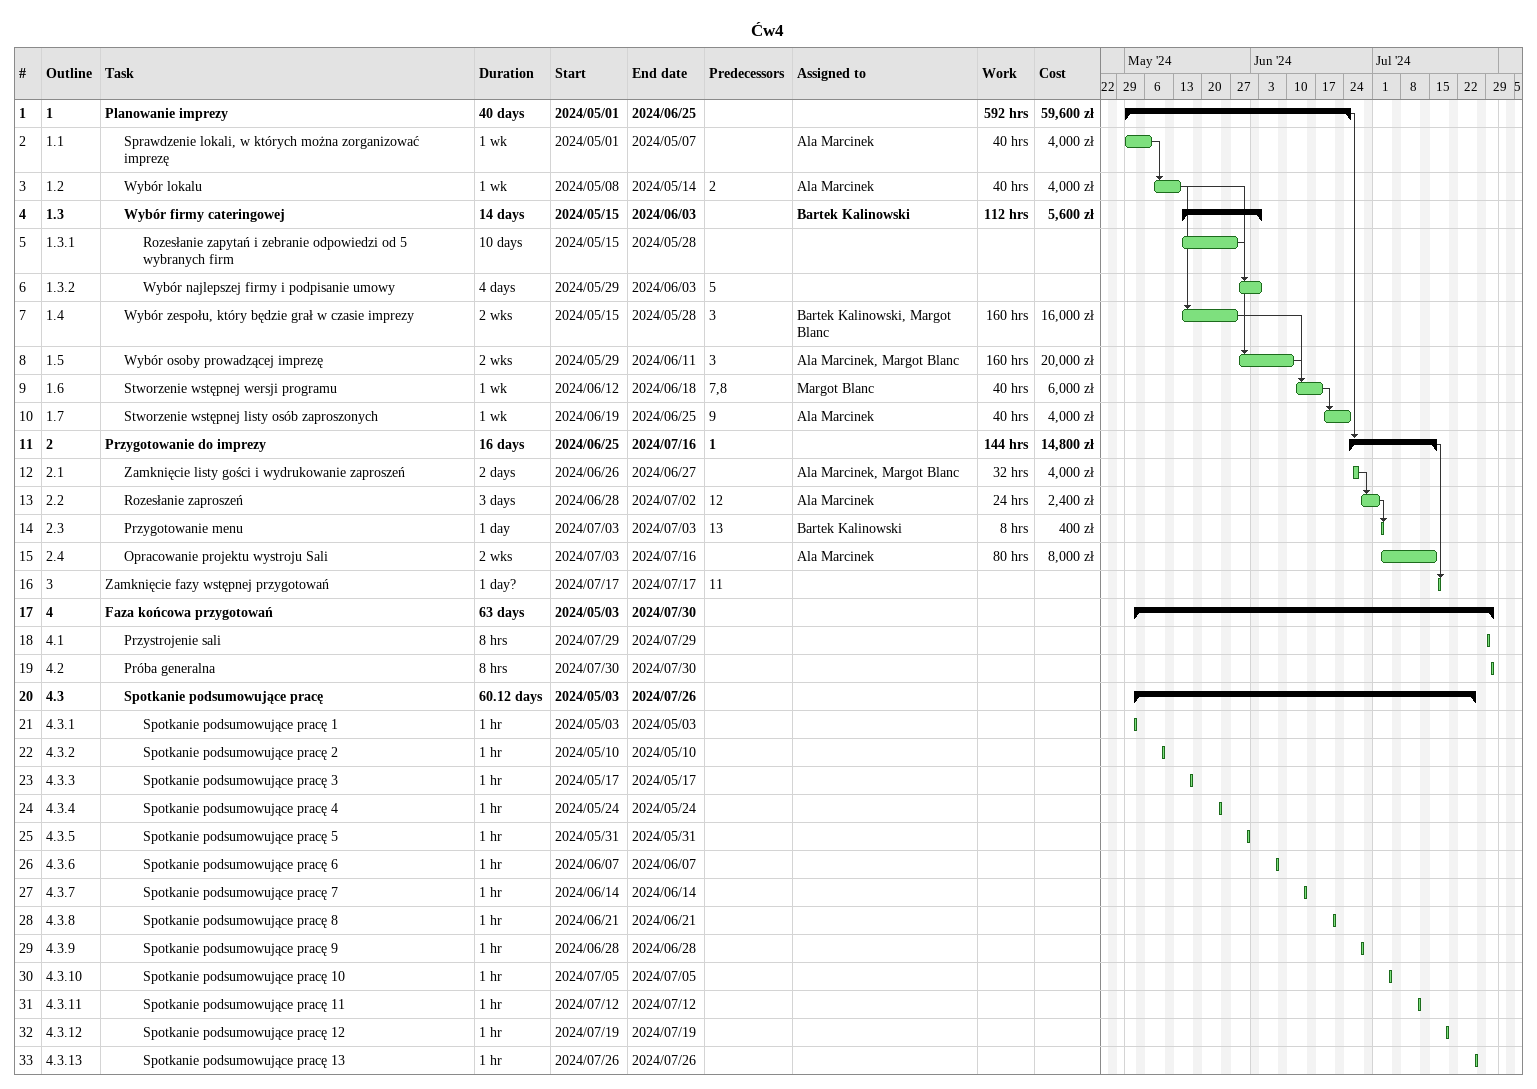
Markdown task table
Ćw4

| ID | WBS | Task | Duration | Start | Finish | Predecessors | Resources | Work (h) | Cost (zł) |
|---|---|---|---|---|---|---|---|---|---|
| 1 | 1 | **Planowanie imprezy** | 40d | 2024-05-01 | 2024-06-25 |  |  | 592 | 59600 |
| 2 | 1.1 | Sprawdzenie lokali, w których można zorganizować imprezę | 1w | 2024-05-01 | 2024-05-07 |  | Ala Marcinek | 40 | 4000 |
| 3 | 1.2 | Wybór lokalu | 1w | 2024-05-08 | 2024-05-14 | 2 | Ala Marcinek | 40 | 4000 |
| 4 | 1.3 | **Wybór firmy cateringowej** | 14d | 2024-05-15 | 2024-06-03 |  | Bartek Kalinowski | 112 | 5600 |
| 5 | 1.3.1 | Rozesłanie zapytań i zebranie odpowiedzi od 5 wybranych firm | 10d | 2024-05-15 | 2024-05-28 |  |  |  |  |
| 6 | 1.3.2 | Wybór najlepszej firmy i podpisanie umowy | 4d | 2024-05-29 | 2024-06-03 | 5 |  |  |  |
| 7 | 1.4 | Wybór zespołu, który będzie grał w czasie imprezy | 2w | 2024-05-15 | 2024-05-28 | 3 | Bartek Kalinowski, Margot Blanc | 160 | 16000 |
| 8 | 1.5 | Wybór osoby prowadzącej imprezę | 2w | 2024-05-29 | 2024-06-11 | 3 | Ala Marcinek, Margot Blanc | 160 | 20000 |
| 9 | 1.6 | Stworzenie wstępnej wersji programu | 1w | 2024-06-12 | 2024-06-18 | 7, 8 | Margot Blanc | 40 | 6000 |
| 10 | 1.7 | Stworzenie wstępnej listy osób zaproszonych | 1w | 2024-06-19 | 2024-06-25 | 9 | Ala Marcinek | 40 | 4000 |
| 11 | 2 | **Przygotowanie do imprezy** | 16d | 2024-06-25 | 2024-07-16 | 1 |  | 144 | 14800 |
| 12 | 2.1 | Zamknięcie listy gości i wydrukowanie zaproszeń | 2d | 2024-06-26 | 2024-06-27 |  | Ala Marcinek, Margot Blanc | 32 | 4000 |
| 13 | 2.2 | Rozesłanie zaproszeń | 3d | 2024-06-28 | 2024-07-02 | 12 | Ala Marcinek | 24 | 2400 |
| 14 | 2.3 | Przygotowanie menu | 1d | 2024-07-03 | 2024-07-03 | 13 | Bartek Kalinowski | 8 | 400 |
| 15 | 2.4 | Opracowanie projektu wystroju Sali | 2w | 2024-07-03 | 2024-07-16 |  | Ala Marcinek | 80 | 8000 |
| 16 | 3 | Zamknięcie fazy wstępnej przygotowań | 1d? | 2024-07-17 | 2024-07-17 | 11 |  |  |  |
| 17 | 4 | **Faza końcowa przygotowań** | 63d | 2024-05-03 | 2024-07-30 |  |  |  |  |
| 18 | 4.1 | Przystrojenie sali | 8h | 2024-07-29 | 2024-07-29 |  |  |  |  |
| 19 | 4.2 | Próba generalna | 8h | 2024-07-30 | 2024-07-30 |  |  |  |  |
| 20 | 4.3 | **Spotkanie podsumowujące pracę** | 60.12d | 2024-05-03 | 2024-07-26 |  |  |  |  |
| 21 | 4.3.1 | Spotkanie podsumowujące pracę 1 | 1h | 2024-05-03 | 2024-05-03 |  |  |  |  |
| 22 | 4.3.2 | Spotkanie podsumowujące pracę 2 | 1h | 2024-05-10 | 2024-05-10 |  |  |  |  |
| 23 | 4.3.3 | Spotkanie podsumowujące pracę 3 | 1h | 2024-05-17 | 2024-05-17 |  |  |  |  |
| 24 | 4.3.4 | Spotkanie podsumowujące pracę 4 | 1h | 2024-05-24 | 2024-05-24 |  |  |  |  |
| 25 | 4.3.5 | Spotkanie podsumowujące pracę 5 | 1h | 2024-05-31 | 2024-05-31 |  |  |  |  |
| 26 | 4.3.6 | Spotkanie podsumowujące pracę 6 | 1h | 2024-06-07 | 2024-06-07 |  |  |  |  |
| 27 | 4.3.7 | Spotkanie podsumowujące pracę 7 | 1h | 2024-06-14 | 2024-06-14 |  |  |  |  |
| 28 | 4.3.8 | Spotkanie podsumowujące pracę 8 | 1h | 2024-06-21 | 2024-06-21 |  |  |  |  |
| 29 | 4.3.9 | Spotkanie podsumowujące pracę 9 | 1h | 2024-06-28 | 2024-06-28 |  |  |  |  |
| 30 | 4.3.10 | Spotkanie podsumowujące pracę 10 | 1h | 2024-07-05 | 2024-07-05 |  |  |  |  |
| 31 | 4.3.11 | Spotkanie podsumowujące pracę 11 | 1h | 2024-07-12 | 2024-07-12 |  |  |  |  |
| 32 | 4.3.12 | Spotkanie podsumowujące pracę 12 | 1h | 2024-07-19 | 2024-07-19 |  |  |  |  |
| 33 | 4.3.13 | Spotkanie podsumowujące pracę 13 | 1h | 2024-07-26 | 2024-07-26 |  |  |  |  |
